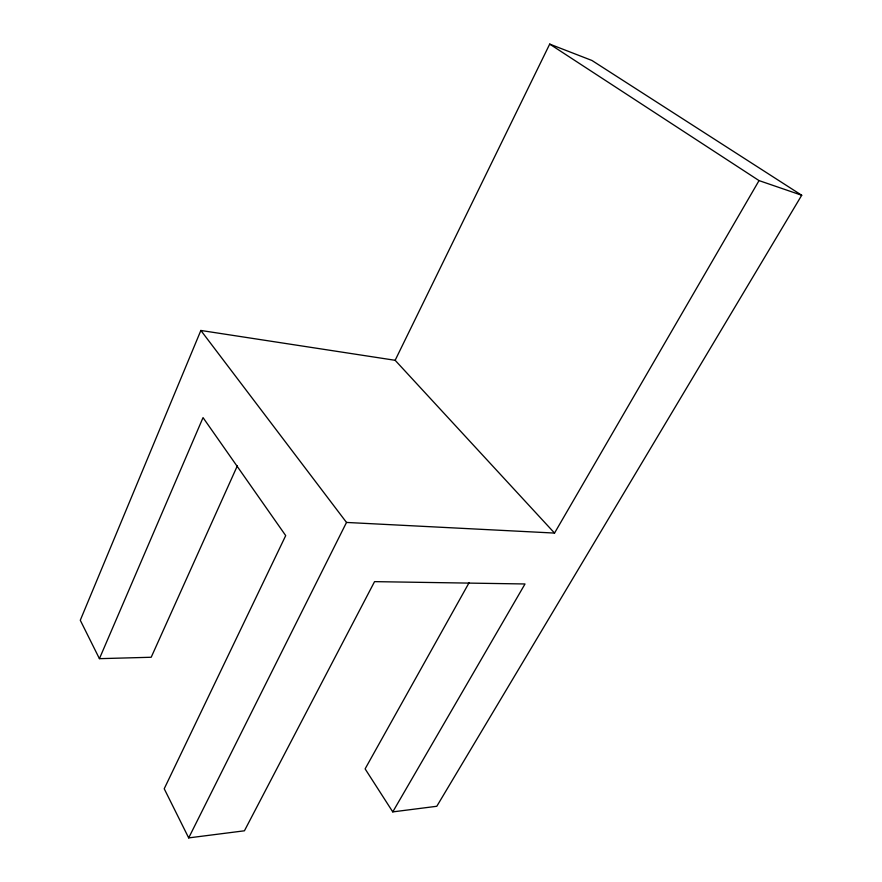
<?xml version="1.0" encoding="UTF-8"?>
<svg xmlns="http://www.w3.org/2000/svg" width="882" height="882" viewBox="0 0 882 882"><rect width="100%" height="100%" fill="white"/><g stroke="black" fill="none" stroke-linecap="round" stroke-linejoin="round"><path stroke-width="1.32" d="M469.158 582.583L365.115 768.872L392.766 811.892L436.799 806.28L801.716 195.253L759.038 180.601L554.535 533.07L395.147 360.297L200.864 330.463L80.284 620.255L99.423 658.667L151.197 657.255L237.357 465.795M99.423 658.667L203.036 417.616L285.713 535.606L164.217 788.762L188.693 837.9L244.424 830.8L374.552 581.635L525.01 583.972L392.766 811.892M395.147 360.297L549.707 44.1L591.954 60.483L801.716 195.253M188.693 837.9L346.505 522.442L200.864 330.463M346.505 522.442L554.535 533.07M549.707 44.1L759.038 180.601"/></g></svg>
